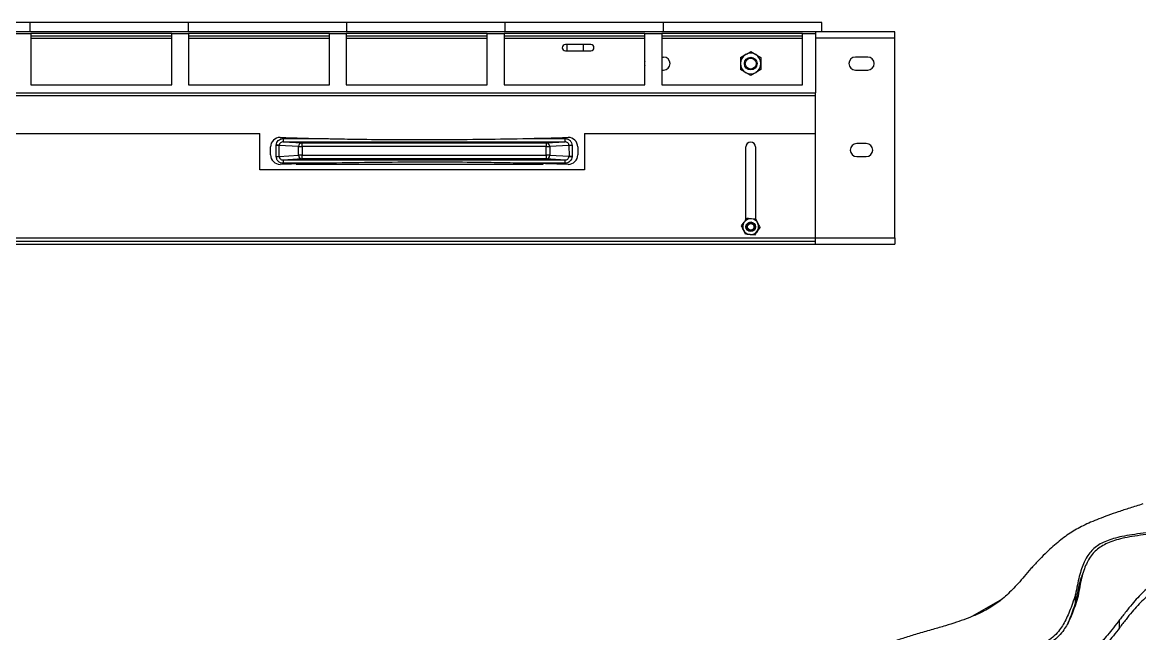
# Model space of a CAD drawing. Header units: millimetres. Extents: x 1364877 to 2662909, y 234189 to 1399913.
# Drawn here: x 1955787 to 1978848, y 310433 to 323041 of the extents above; entities that cross this region are included whole.
import ezdxf

# ---------------------------------------------------------------- set-up
doc = ezdxf.new("R2010")
doc.units = ezdxf.units.MM
doc.header["$LTSCALE"] = 5
doc.header["$MEASUREMENT"] = 0
doc.layers.add('A-CONC-LIN2', color=7, linetype='CONTINUOUS', lineweight=25)

msp = doc.modelspace()

# ---------------------------------------------------------------- linework, layer by layer
at = {"layer": 'A-CONC-LIN2'}
for p, q in [((1955950.9, 322844.5), (1955950.9, 323040.6)), ((1959218.8, 322844.5), (1959218.8, 323040.6)), ((1962486.8, 322844.5), (1962486.8, 323040.6)), ((1965754.7, 322844.5), (1965754.7, 323040.6)), ((1969022.6, 322844.5), (1969022.6, 323040.6)), ((1972290.5, 322844.5), (1972290.5, 323040.6)), ((1955617.6, 322813.9), (1955964, 322813.9)), ((1955964, 322813.9), (1955964, 321752.2)), ((1958872.4, 322813.9), (1955964, 322813.9)), ((1955964, 322763.9), (1958872.4, 322763.9)), ((1955964, 322713.8), (1958872.4, 322713.8)), ((1958872.4, 321752.2), (1958872.4, 322813.9)), ((1958872.4, 322813.9), (1959218.8, 322813.9)), ((1959218.8, 322813.9), (1959218.8, 321752.2)), ((1962127.3, 322813.9), (1959218.8, 322813.9)), ((1959218.8, 322763.9), (1962127.3, 322763.9)), ((1959218.8, 322713.8), (1962127.3, 322713.8)), ((1962127.3, 321752.2), (1962127.3, 322813.9)), ((1962127.3, 322813.9), (1962473.7, 322813.9)), ((1962473.7, 322813.9), (1962473.7, 321752.2)), ((1965382.1, 322813.9), (1962473.7, 322813.9)), ((1962473.7, 322763.9), (1965382.1, 322763.9)), ((1962473.7, 322713.8), (1965382.1, 322713.8)), ((1965382.1, 321752.2), (1965382.1, 322813.9)), ((1965382.1, 322813.9), (1965728.5, 322813.9)), ((1965728.5, 322813.9), (1965728.5, 321752.2)), ((1968637, 322813.9), (1965728.5, 322813.9)), ((1965728.5, 322763.9), (1968637, 322763.9)), ((1965728.5, 322713.8), (1968637, 322713.8)), ((1968637, 321752.2), (1968637, 322813.9)), ((1968637, 322813.9), (1968983.4, 322813.9)), ((1968983.4, 322813.9), (1968983.4, 321752.2)), ((1971891.8, 322813.9), (1968983.4, 322813.9)), ((1968983.4, 322763.9), (1971891.8, 322763.9)), ((1968983.4, 322713.8), (1971891.8, 322713.8)), ((1971891.8, 321752.2), (1971891.8, 322813.9)), ((1971891.8, 322813.9), (1972159.8, 322813.9)), ((1972159.8, 322844.5), (1972159.8, 322813.9)), ((1972159.8, 322813.9), (1972159.8, 321584.2)), ((1973793.8, 322713.8), (1972159.8, 322713.8)), ((1973793.8, 322844.5), (1972296.2, 322844.5)), ((1973793.8, 322713.8), (1973793.8, 322844.5)), ((1973793.8, 318596.2), (1973793.8, 322713.8)), ((1967519.4, 322583.1), (1966996.5, 322583.1)), ((1966996.5, 322452.4), (1967519.4, 322452.4)), ((1967022.6, 322583.1), (1967022.6, 322452.4)), ((1967369, 322452.4), (1967369, 322583.1)), ((1970820, 322436.2), (1970926.2, 322374.9)), ((1968983.4, 322324.9), (1969022.6, 322324.9)), ((1970607.5, 322313.6), (1970713.8, 322374.9)), ((1973235, 322324.9), (1972980.1, 322324.9)), ((1968983.4, 322057), (1969022.6, 322057)), ((1970820, 321945.7), (1970713.8, 322007)), ((1971032.4, 322068.3), (1970926.2, 322007)), ((1972980.1, 322057), (1973235, 322057)), ((1955964, 321752.2), (1958872.4, 321752.2)), ((1959218.8, 321752.2), (1962127.3, 321752.2)), ((1962473.7, 321752.2), (1965382.1, 321752.2)), ((1965728.5, 321752.2), (1968637, 321752.2)), ((1968983.4, 321752.2), (1971891.8, 321752.2)), ((1893860.3, 321584.2), (1972159.8, 321584.2)), ((1893860.3, 321534.1), (1972159.8, 321534.1)), ((1972159.8, 321534.1), (1972159.8, 321584.2)), ((1972159.8, 320751), (1972159.8, 321534.1)), ((1947781.1, 320751), (1960689.4, 320751)), ((1960689.4, 319999.4), (1960689.4, 320751)), ((1961108.9, 320666.9), (1961105.9, 320666.9)), ((1961169, 320643), (1962043.3, 320643.1)), ((1961169, 320577.7), (1966990.5, 320578.2)), ((1961169, 320577.7), (1961563.3, 320556)), ((1961563.3, 320556), (1966596.1, 320556.4)), ((1966116.1, 320643.5), (1966990.5, 320643.5)), ((1966596.1, 320556.4), (1966990.5, 320578.2)), ((1967050.6, 320667.4), (1967053.5, 320667.4)), ((1967388.6, 320751), (1967388.6, 319999.4)), ((1967388.6, 320751), (1972159.8, 320751)), ((1972159.8, 318594.2), (1972159.8, 320751)), ((1960909.9, 320307.4), (1960909.9, 320470.8)), ((1961025.3, 320501.1), (1961025.5, 320508.8)), ((1961025.3, 320277.2), (1961025.3, 320501.1)), ((1961089.8, 320501.1), (1961089.9, 320505.2)), ((1961487.5, 320479.2), (1961089.8, 320501.1)), ((1961089.8, 320277.2), (1961089.8, 320501.1)), ((1961487.5, 320299.1), (1961487.5, 320479.2)), ((1966596.1, 320479.6), (1961563.3, 320479.2)), ((1961563.3, 320479.2), (1961563.4, 320299.1)), ((1966596.2, 320299.6), (1966596.1, 320479.6)), ((1967069.6, 320501.6), (1966672, 320479.6)), ((1966672, 320479.6), (1966672, 320299.6)), ((1967069.6, 320501.6), (1967069.7, 320277.7)), ((1967134.2, 320501.6), (1967134.2, 320277.7)), ((1967249.6, 320471.4), (1967249.6, 320308)), ((1970718.7, 318965.2), (1970718.7, 320470)), ((1970921.3, 320470), (1970921.3, 318980.2)), ((1973205.5, 320540.6), (1973009.5, 320540.6)), ((1961089.8, 320277.2), (1961487.5, 320299.1)), ((1961106, 320111.4), (1961108.9, 320111.4)), ((1961563.4, 320222.4), (1961169, 320200.6)), ((1966990.5, 320201.1), (1961169, 320200.6)), ((1962043.4, 320135.3), (1961169, 320135.2)), ((1961441, 320120.9), (1961441, 320115.8)), ((1961441, 320115.8), (1966539, 320115.8)), ((1961563.4, 320299.1), (1966596.2, 320299.6)), ((1966596.2, 320222.8), (1961563.4, 320222.4)), ((1966990.5, 320135.7), (1966116.2, 320135.7)), ((1966539, 320115.8), (1966539, 320126)), ((1966990.5, 320201.1), (1966596.2, 320222.8)), ((1966672, 320299.6), (1967069.7, 320277.7)), ((1967050.6, 320111.9), (1967053.6, 320111.9)), ((1967069.6, 320273.5), (1967069.7, 320277.7)), ((1967134.2, 320277.7), (1967134, 320270)), ((1973009.5, 320272.7), (1973205.5, 320272.7)), ((1967388.6, 319999.4), (1960689.4, 319999.4)), ((1970928.1, 318979.6), (1970968, 318894.1)), ((1970632, 318841.3), (1970686.1, 318918.6)), ((1970711.8, 318670.4), (1970671.9, 318755.9)), ((1971007.9, 318808.6), (1970953.9, 318731.3)), ((1893860.3, 318594.2), (1972159.8, 318594.2)), ((1893860.3, 318528.9), (1972159.8, 318528.9)), ((1972159.8, 318596.2), (1973793.8, 318596.2)), ((1972159.8, 318528.9), (1972159.8, 318594.2)), ((1972159.8, 318463.5), (1972159.8, 318528.9)), ((1973793.8, 318596.2), (1973793.8, 318465.5)), ((1893860.3, 318463.5), (1972159.8, 318463.5)), ((1972159.8, 318465.5), (1973793.8, 318465.5)), ((1976006.9, 311144.2), (1975381.9, 310783.4)), ((1977524.6, 311079.3), (1977524.6, 311239.4)), ((1977589.6, 311273.9), (1977558.2, 311255.7)), ((1977501.4, 311009.5), (1977517.9, 311019)), ((1977535.4, 311073.3), (1977519.4, 311064.1)), ((1978434.2, 310554.2), (1978434.2, 310714.3))]:
    msp.add_line(p, q, dxfattribs=at)
for points in [[(1961169, 320643), (1961169, 320630.4), (1961169, 320618.2), (1961169, 320606.9), (1961169, 320597), (1961169, 320588.9), (1961169, 320582.8), (1961169, 320579), (1961169, 320577.7)], [(1961563.3, 320479.2), (1961563.3, 320494.1), (1961563.3, 320508.4), (1961563.3, 320521.7), (1961563.3, 320533.3), (1961563.3, 320542.8), (1961563.3, 320550), (1961563.3, 320554.4), (1961563.3, 320556)], [(1966596.1, 320556.4), (1966596.1, 320554.8), (1966596.1, 320550.4), (1966596.1, 320543.3), (1966596.1, 320533.7), (1966596.1, 320522.1), (1966596.1, 320508.9), (1966596.1, 320494.5), (1966596.1, 320479.6)], [(1966990.5, 320578.2), (1966990.5, 320579.5), (1966990.5, 320583.3), (1966990.5, 320589.4), (1966990.5, 320597.5), (1966990.5, 320607.4), (1966990.5, 320618.7), (1966990.5, 320630.9), (1966990.5, 320643.5)], [(1961089.8, 320501.1), (1961087, 320501.1), (1961082.3, 320501.1), (1961075.8, 320501.1), (1961067.7, 320501.1), (1961058.3, 320501.1), (1961047.9, 320501.1), (1961036.8, 320501.1), (1961025.3, 320501.1)], [(1961089.9, 320505.2), (1961087.1, 320505.4), (1961082.4, 320505.7), (1961075.9, 320506), (1961067.9, 320506.5), (1961058.5, 320507), (1961048.1, 320507.5), (1961037, 320508.2), (1961025.5, 320508.8)], [(1961487.5, 320479.2), (1961490.8, 320479.2), (1961496.3, 320479.2), (1961504, 320479.2), (1961513.5, 320479.2), (1961524.5, 320479.2), (1961536.8, 320479.2), (1961549.8, 320479.2), (1961563.3, 320479.2)], [(1966596.1, 320479.6), (1966609.6, 320479.6), (1966622.7, 320479.6), (1966635, 320479.6), (1966646, 320479.6), (1966655.5, 320479.6), (1966663.1, 320479.6), (1966668.7, 320479.6), (1966672, 320479.6)], [(1967134.2, 320501.6), (1967122.7, 320501.6), (1967111.6, 320501.6), (1967101.2, 320501.6), (1967091.8, 320501.6), (1967083.7, 320501.6), (1967077.2, 320501.6), (1967072.5, 320501.6), (1967069.6, 320501.6)], [(1961025.3, 320277.2), (1961036.8, 320277.2), (1961047.9, 320277.2), (1961058.3, 320277.2), (1961067.7, 320277.2), (1961075.8, 320277.2), (1961082.3, 320277.2), (1961087, 320277.2), (1961089.8, 320277.2)], [(1961169, 320200.6), (1961169, 320199.2), (1961169, 320195.4), (1961169, 320189.4), (1961169, 320181.2), (1961169, 320171.4), (1961169, 320160.1), (1961169, 320147.9), (1961169, 320135.2)], [(1961563.4, 320299.1), (1961549.9, 320299.1), (1961536.8, 320299.1), (1961524.5, 320299.1), (1961513.5, 320299.1), (1961504, 320299.1), (1961496.4, 320299.1), (1961490.8, 320299.1), (1961487.5, 320299.1)], [(1961563.4, 320222.4), (1961563.4, 320223.9), (1961563.4, 320228.4), (1961563.4, 320235.5), (1961563.4, 320245.1), (1961563.4, 320256.7), (1961563.4, 320269.9), (1961563.4, 320284.2), (1961563.4, 320299.1)], [(1966672, 320299.6), (1966668.7, 320299.6), (1966663.2, 320299.6), (1966655.5, 320299.6), (1966646, 320299.6), (1966635, 320299.6), (1966622.7, 320299.6), (1966609.7, 320299.6), (1966596.2, 320299.6)], [(1966596.2, 320299.6), (1966596.2, 320284.7), (1966596.2, 320270.4), (1966596.2, 320257.1), (1966596.2, 320245.5), (1966596.2, 320236), (1966596.2, 320228.8), (1966596.2, 320224.4), (1966596.2, 320222.8)], [(1966990.5, 320135.7), (1966990.5, 320148.4), (1966990.5, 320160.6), (1966990.5, 320171.9), (1966990.5, 320181.8), (1966990.5, 320189.9), (1966990.5, 320196), (1966990.5, 320199.7), (1966990.5, 320201.1)], [(1967069.6, 320273.5), (1967072.4, 320273.4), (1967077.1, 320273.1), (1967083.6, 320272.8), (1967091.6, 320272.3), (1967101, 320271.8), (1967111.4, 320271.2), (1967122.5, 320270.6), (1967134, 320270)], [(1967069.7, 320277.7), (1967072.5, 320277.7), (1967077.2, 320277.7), (1967083.7, 320277.7), (1967091.8, 320277.7), (1967101.2, 320277.7), (1967111.6, 320277.7), (1967122.7, 320277.7), (1967134.2, 320277.7)]]:
    msp.add_lwpolyline(points, dxfattribs=at)
for centre, radius in [((1970820, 322190.9), 130.7), ((1970820, 322190.9), 112.6), ((1970820, 318825), 98), ((1970820, 318825), 81.7), ((1970820, 318825), 67.2)]:
    msp.add_circle(centre, radius, dxfattribs=at)
for centre, radius, start, end in [((1966996.5, 322517.7), 65.4, 90, 270), ((1967519.4, 322517.7), 65.4, 270, 90), ((1970820, 322190.9), 212.4, 60, 120), ((1968761.2, 322190.9), 134, 157.94583, 202.05417), ((1969022.6, 322190.9), 134, 270, 90), ((1970820, 322190.9), 212.4, 120, 180), ((1970820, 322190.9), 212.4, 180, 240), ((1970820, 322190.9), 212.4, 0, 60), ((1970820, 322190.9), 212.4, 300, 0), ((1972980.1, 322190.9), 134, 90, 270), ((1973235, 322190.9), 134, 270, 90), ((1970820, 322190.9), 212.4, 240, 300), ((1961105.9, 320470.8), 196.1, 90.00505, 180.00505), ((1964071.1, 418659.9), 98037.7, 268.268548, 268.814839), ((1961563.9, 320479.5), 76.4, 90.45212, 180.26566), ((1964071.1, 418659.9), 98037.7, 271.195262, 271.741552), ((1966595.5, 320480), 76.4, 359.74572, 89.55679), ((1967053.6, 320471.4), 196.1, 0.00505, 90.00505), ((1970820, 320470), 101.3, 90, 180), ((1970820, 320470), 101.3, 0, 90), ((1973009.5, 320406.7), 134, 90, 270), ((1973205.5, 320406.7), 134, 270, 90), ((1961105.9, 320307.4), 196.1, 180.00505, 270.00505), ((1964088.4, 222118.9), 98037.7, 91.195262, 91.741552), ((1961564, 320298.8), 76.4, 179.74438, 269.55794), ((1964088.4, 222118.9), 98037.7, 88.268548, 88.814839), ((1966595.6, 320299.2), 76.4, 270.45272, 0.26506), ((1967053.6, 320308), 196.1, 270.00505, 0.00505), ((1970820, 318825), 163.4, 85.02813, 145.02813), ((1970820, 318825), 163.4, 25.02813, 85.02813), ((1970820, 318825), 163.4, 145.02813, 205.02813), ((1970820, 318825), 163.4, 205.02813, 265.02813), ((1970820, 318825), 163.4, 265.02813, 325.02813), ((1970820, 318825), 163.4, 325.02813, 25.02813)]:
    msp.add_arc(centre, radius, start, end, dxfattribs=at)
for points, knots in [([(1955950.9, 323040.6), (1955853.4, 323040.6), (1955668.8, 323040.6), (1955403.6, 323040.6), (1955162.6, 323040.6), (1954940.9, 323040.6), (1954733.7, 323040.6), (1954536.4, 323040.6), (1954344.2, 323040.6), (1954149.6, 323040.6), (1953947.4, 323040.6), (1953732.8, 323040.6), (1953503.3, 323040.6), (1953253.3, 323040.6), (1952977.3, 323040.6), (1952784.8, 323040.6), (1952683, 323040.6)], [0, 0, 0, 0, 0.0921823, 0.1746803, 0.2488505, 0.3161125, 0.3779754, 0.4360568, 0.4920808, 0.5478451, 0.6079534, 0.6717683, 0.7411788, 0.8179381, 0.9036905, 1, 1, 1, 1]), ([(1959218.8, 323040.6), (1959121.4, 323040.6), (1958936.7, 323040.6), (1958671.6, 323040.6), (1958430.6, 323040.6), (1958208.9, 323040.6), (1958001.7, 323040.6), (1957804.4, 323040.6), (1957612.2, 323040.6), (1957417.5, 323040.6), (1957215.3, 323040.6), (1957000.7, 323040.6), (1956771.1, 323040.6), (1956521.2, 323040.6), (1956245.2, 323040.6), (1956052.7, 323040.6), (1955950.9, 323040.6)], [0, 0, 0, 0, 0.0922869, 0.1748544, 0.249055, 0.3163081, 0.3781245, 0.4361293, 0.4920598, 0.5477287, 0.6077537, 0.6715195, 0.740923, 0.8177234, 0.9035623, 1, 1, 1, 1]), ([(1962486.8, 323040.6), (1962389.3, 323040.6), (1962204.6, 323040.6), (1961939.4, 323040.6), (1961698.4, 323040.6), (1961476.7, 323040.6), (1961269.6, 323040.6), (1961072.2, 323040.6), (1960880.1, 323040.6), (1960685.4, 323040.6), (1960483.3, 323040.6), (1960268.7, 323040.6), (1960039.1, 323040.6), (1959789.2, 323040.6), (1959513.2, 323040.6), (1959320.7, 323040.6), (1959218.8, 323040.6)], [0, 0, 0, 0, 0.0921911, 0.1746947, 0.2488672, 0.3161282, 0.3779866, 0.4360613, 0.4920774, 0.5478335, 0.6079344, 0.6717457, 0.7411553, 0.8179187, 0.903679, 1, 1, 1, 1]), ([(1965754.7, 323040.6), (1965657.2, 323040.6), (1965472.6, 323040.6), (1965207.4, 323040.6), (1964966.4, 323040.6), (1964744.7, 323040.6), (1964537.6, 323040.6), (1964340.2, 323040.6), (1964148, 323040.6), (1963953.3, 323040.6), (1963751.2, 323040.6), (1963536.5, 323040.6), (1963307, 323040.6), (1963057, 323040.6), (1962781.1, 323040.6), (1962588.6, 323040.6), (1962486.8, 323040.6)], [0, 0, 0, 0, 0.0922793, 0.1748421, 0.2490413, 0.316295, 0.3781152, 0.4361259, 0.4920632, 0.5477393, 0.6077707, 0.6715398, 0.7409438, 0.8177405, 0.9035725, 1, 1, 1, 1]), ([(1969022.6, 323040.6), (1968925.1, 323040.6), (1968740.5, 323040.6), (1968475.3, 323040.6), (1968234.3, 323040.6), (1968012.6, 323040.6), (1967805.4, 323040.6), (1967608.1, 323040.6), (1967415.9, 323040.6), (1967221.3, 323040.6), (1967019.1, 323040.6), (1966804.5, 323040.6), (1966575, 323040.6), (1966325, 323040.6), (1966049, 323040.6), (1965856.5, 323040.6), (1965754.7, 323040.6)], [0, 0, 0, 0, 0.0921973, 0.1747047, 0.2488789, 0.3161389, 0.3779945, 0.4360641, 0.4920742, 0.5478244, 0.6079203, 0.6717283, 0.741138, 0.8179043, 0.9036704, 1, 1, 1, 1]), ([(1972290.5, 323040.6), (1972193.1, 323040.6), (1972008.4, 323040.6), (1971743.2, 323040.6), (1971502.3, 323040.6), (1971280.6, 323040.6), (1971073.4, 323040.6), (1970876, 323040.6), (1970683.9, 323040.6), (1970489.2, 323040.6), (1970287, 323040.6), (1970072.4, 323040.6), (1969842.9, 323040.6), (1969592.9, 323040.6), (1969316.9, 323040.6), (1969124.4, 323040.6), (1969022.6, 323040.6)], [0, 0, 0, 0, 0.0922744, 0.1748337, 0.2490316, 0.3162863, 0.378109, 0.4361238, 0.4920663, 0.5477476, 0.6077832, 0.6715548, 0.7409588, 0.8177531, 0.9035799, 1, 1, 1, 1]), ([(1955950.9, 322844.5), (1955853.4, 322844.5), (1955668.8, 322844.5), (1955403.6, 322844.5), (1955162.6, 322844.5), (1954940.9, 322844.5), (1954733.7, 322844.5), (1954536.4, 322844.5), (1954344.2, 322844.5), (1954149.6, 322844.5), (1953947.4, 322844.5), (1953732.8, 322844.5), (1953503.3, 322844.5), (1953253.3, 322844.5), (1952977.3, 322844.5), (1952784.8, 322844.5), (1952683, 322844.5)], [0, 0, 0, 0, 0.0921823, 0.1746803, 0.2488505, 0.3161125, 0.3779754, 0.4360568, 0.4920808, 0.5478451, 0.6079534, 0.6717683, 0.7411788, 0.8179381, 0.9036905, 1, 1, 1, 1]), ([(1959218.8, 322844.5), (1959121.4, 322844.5), (1958936.7, 322844.5), (1958671.6, 322844.5), (1958430.6, 322844.5), (1958208.9, 322844.5), (1958001.7, 322844.5), (1957804.4, 322844.5), (1957612.2, 322844.5), (1957417.5, 322844.5), (1957215.3, 322844.5), (1957000.7, 322844.5), (1956771.1, 322844.5), (1956521.2, 322844.5), (1956245.2, 322844.5), (1956052.7, 322844.5), (1955950.9, 322844.5)], [0, 0, 0, 0, 0.0922869, 0.1748544, 0.249055, 0.3163081, 0.3781245, 0.4361293, 0.4920598, 0.5477287, 0.6077537, 0.6715195, 0.740923, 0.8177234, 0.9035623, 1, 1, 1, 1]), ([(1962486.8, 322844.5), (1962389.3, 322844.5), (1962204.6, 322844.5), (1961939.4, 322844.5), (1961698.4, 322844.5), (1961476.7, 322844.5), (1961269.6, 322844.5), (1961072.2, 322844.5), (1960880.1, 322844.5), (1960685.4, 322844.5), (1960483.3, 322844.5), (1960268.7, 322844.5), (1960039.1, 322844.5), (1959789.2, 322844.5), (1959513.2, 322844.5), (1959320.7, 322844.5), (1959218.8, 322844.5)], [0, 0, 0, 0, 0.0921911, 0.1746947, 0.2488672, 0.3161282, 0.3779866, 0.4360613, 0.4920774, 0.5478335, 0.6079344, 0.6717457, 0.7411553, 0.8179187, 0.903679, 1, 1, 1, 1]), ([(1965754.7, 322844.5), (1965657.2, 322844.5), (1965472.6, 322844.5), (1965207.4, 322844.5), (1964966.4, 322844.5), (1964744.7, 322844.5), (1964537.6, 322844.5), (1964340.2, 322844.5), (1964148, 322844.5), (1963953.3, 322844.5), (1963751.2, 322844.5), (1963536.5, 322844.5), (1963307, 322844.5), (1963057, 322844.5), (1962781.1, 322844.5), (1962588.6, 322844.5), (1962486.8, 322844.5)], [0, 0, 0, 0, 0.0922793, 0.1748421, 0.2490413, 0.316295, 0.3781152, 0.4361259, 0.4920632, 0.5477393, 0.6077707, 0.6715398, 0.7409438, 0.8177405, 0.9035725, 1, 1, 1, 1]), ([(1969022.6, 322844.5), (1968925.1, 322844.5), (1968740.5, 322844.5), (1968475.3, 322844.5), (1968234.3, 322844.5), (1968012.6, 322844.5), (1967805.4, 322844.5), (1967608.1, 322844.5), (1967415.9, 322844.5), (1967221.3, 322844.5), (1967019.1, 322844.5), (1966804.5, 322844.5), (1966575, 322844.5), (1966325, 322844.5), (1966049, 322844.5), (1965856.5, 322844.5), (1965754.7, 322844.5)], [0, 0, 0, 0, 0.0921973, 0.1747047, 0.2488789, 0.3161389, 0.3779945, 0.4360641, 0.4920742, 0.5478244, 0.6079203, 0.6717283, 0.741138, 0.8179043, 0.9036704, 1, 1, 1, 1]), ([(1972290.5, 322844.5), (1972193.1, 322844.5), (1972008.4, 322844.5), (1971743.2, 322844.5), (1971502.3, 322844.5), (1971280.6, 322844.5), (1971073.4, 322844.5), (1970876, 322844.5), (1970683.9, 322844.5), (1970489.2, 322844.5), (1970287, 322844.5), (1970072.4, 322844.5), (1969842.9, 322844.5), (1969592.9, 322844.5), (1969316.9, 322844.5), (1969124.4, 322844.5), (1969022.6, 322844.5)], [0, 0, 0, 0, 0.0922744, 0.1748337, 0.2490316, 0.3162863, 0.378109, 0.4361238, 0.4920663, 0.5477476, 0.6077832, 0.6715548, 0.7409588, 0.8177531, 0.9035799, 1, 1, 1, 1]), ([(1970713.8, 322374.9), (1970716.3, 322376.4), (1970752.1, 322397.1), (1970787.3, 322417.3), (1970820, 322436.2)], [0, 0, 0, 0, 0.0702152, 1, 1, 1, 1]), ([(1970607.5, 322313.6), (1970607.5, 322303.3), (1970607.5, 322263.3), (1970607.5, 322221.8), (1970607.5, 322190.9)], [0, 0, 0, 0, 0.2575513, 1, 1, 1, 1]), ([(1970607.5, 322190.9), (1970607.5, 322179.8), (1970607.5, 322138.3), (1970607.5, 322097.9), (1970607.5, 322068.3)], [0, 0, 0, 0, 0.2686338, 1, 1, 1, 1]), ([(1970926.2, 322374.9), (1970928.7, 322373.4), (1970964.6, 322352.7), (1970999.7, 322332.4), (1971032.4, 322313.6)], [0, 0, 0, 0, 0.0702149, 1, 1, 1, 1]), ([(1971032.4, 322313.6), (1971032.4, 322303.3), (1971032.4, 322263.3), (1971032.4, 322221.8), (1971032.4, 322190.9)], [0, 0, 0, 0, 0.2575513, 1, 1, 1, 1]), ([(1971032.4, 322190.9), (1971032.4, 322179.8), (1971032.4, 322138.3), (1971032.4, 322097.9), (1971032.4, 322068.3)], [0, 0, 0, 0, 0.2686338, 1, 1, 1, 1]), ([(1970713.8, 322007), (1970711.2, 322008.4), (1970675.4, 322029.1), (1970640.2, 322049.4), (1970607.5, 322068.3)], [0, 0, 0, 0, 0.0702149, 1, 1, 1, 1]), ([(1970926.2, 322007), (1970923.6, 322005.5), (1970887.8, 321984.8), (1970852.6, 321964.5), (1970820, 321945.7)], [0, 0, 0, 0, 0.0702151, 1, 1, 1, 1]), ([(1961025.5, 320508.8), (1961028.5, 320526.6), (1961034.5, 320562.4), (1961068.1, 320606.5), (1961114.5, 320637.1), (1961150.8, 320641.1), (1961169, 320643)], [0, 0, 0, 0, 0.2486141, 0.4980202, 0.7485702, 1, 1, 1, 1]), ([(1961169, 320577.7), (1961159, 320576.6), (1961139.1, 320574.5), (1961113.3, 320558), (1961094.8, 320534), (1961091.5, 320514.6), (1961089.9, 320505.2)], [0, 0, 0, 0, 0.2547439, 0.5066068, 0.7607846, 1, 1, 1, 1]), ([(1962043.3, 320643.1), (1962086.9, 320642.2), (1962304.7, 320637.8), (1963050.5, 320625.6), (1964364.6, 320616.2), (1965504.4, 320634), (1966116.1, 320643.5)], [0, 0, 0, 0, 0.0320931, 0.1604659, 0.5493591, 1, 1, 1, 1]), ([(1966990.5, 320643.5), (1967009.3, 320641.4), (1967046.9, 320637.2), (1967094.4, 320604.4), (1967127.7, 320557.5), (1967132, 320520.2), (1967134.2, 320501.6)], [0, 0, 0, 0, 0.2514701, 0.5020167, 0.7513817, 1, 1, 1, 1]), ([(1967069.6, 320501.6), (1967069.4, 320506.6), (1967068.8, 320516.6), (1967062.5, 320536), (1967047.8, 320557.3), (1967021.4, 320574.8), (1967000.8, 320577.1), (1966990.5, 320578.2)], [0, 0, 0, 0, 0.1224528, 0.2463494, 0.4939268, 0.7454402, 1, 1, 1, 1]), ([(1961169, 320135.2), (1961150.2, 320137.4), (1961112.6, 320141.6), (1961065.1, 320174.3), (1961031.8, 320221.3), (1961027.5, 320258.6), (1961025.3, 320277.2)], [0, 0, 0, 0, 0.2514732, 0.5020188, 0.7513826, 1, 1, 1, 1]), ([(1961089.8, 320277.2), (1961090.1, 320272.2), (1961090.7, 320262.1), (1961097, 320242.8), (1961111.7, 320221.5), (1961138.1, 320204), (1961158.7, 320201.7), (1961169, 320200.6)], [0, 0, 0, 0, 0.1224528, 0.2463464, 0.4939224, 0.7454343, 1, 1, 1, 1]), ([(1966116.2, 320135.7), (1966072.6, 320136.6), (1965854.8, 320141), (1965109, 320153.2), (1963794.9, 320162.6), (1962655.1, 320144.8), (1962043.4, 320135.3)], [0, 0, 0, 0, 0.0320931, 0.1604661, 0.5493593, 1, 1, 1, 1]), ([(1966990.5, 320201.1), (1967000.5, 320202.2), (1967020.4, 320204.2), (1967046.2, 320220.8), (1967064.7, 320244.8), (1967068, 320264.1), (1967069.6, 320273.5)], [0, 0, 0, 0, 0.2547451, 0.50660926, 0.7607834, 1, 1, 1, 1]), ([(1967134, 320270), (1967131, 320252.2), (1967125, 320216.4), (1967091.4, 320172.3), (1967045, 320141.7), (1967008.7, 320137.7), (1966990.5, 320135.7)], [0, 0, 0, 0, 0.2486142, 0.4980205, 0.7485745, 1, 1, 1, 1]), ([(1970686.1, 318918.6), (1970687.3, 318920.5), (1970705.6, 318946.6), (1970723.5, 318972.1), (1970740.1, 318995.9)], [0, 0, 0, 0, 0.0701987, 1, 1, 1, 1]), ([(1970834.1, 318987.8), (1970825.6, 318988.5), (1970793.8, 318991.3), (1970762.8, 318994), (1970740.1, 318995.9)], [0, 0, 0, 0, 0.2686362, 1, 1, 1, 1]), ([(1970928.1, 318979.6), (1970920.2, 318980.3), (1970889.6, 318982.9), (1970857.8, 318985.7), (1970834.1, 318987.8)], [0, 0, 0, 0, 0.2575525, 1, 1, 1, 1]), ([(1970671.9, 318755.9), (1970671, 318757.9), (1970657.5, 318786.7), (1970644.3, 318815), (1970632, 318841.3)], [0, 0, 0, 0, 0.0702013, 1, 1, 1, 1]), ([(1970953.9, 318731.3), (1970952.6, 318729.5), (1970934.3, 318703.4), (1970916.4, 318677.8), (1970899.8, 318654)], [0, 0, 0, 0, 0.0701987, 1, 1, 1, 1]), ([(1970968, 318894.1), (1970969, 318892.1), (1970982.4, 318863.2), (1970995.6, 318834.9), (1971007.9, 318808.6)], [0, 0, 0, 0, 0.0702012, 1, 1, 1, 1]), ([(1970805.8, 318662.2), (1970797.3, 318662.9), (1970765.4, 318665.7), (1970734.5, 318668.4), (1970711.8, 318670.4)], [0, 0, 0, 0, 0.2686362, 1, 1, 1, 1]), ([(1970899.8, 318654), (1970891.9, 318654.7), (1970861.3, 318657.4), (1970829.4, 318660.1), (1970805.8, 318662.2)], [0, 0, 0, 0, 0.2575525, 1, 1, 1, 1]), ([(1978911.1, 313107), (1978821.8, 313078.9), (1978652.6, 313025.5), (1978413.3, 312947.1), (1978200.1, 312873.3), (1978009.7, 312802.2), (1977838.8, 312731.8), (1977684.1, 312660.2), (1977542.4, 312585.3), (1977408.4, 312504), (1977279, 312413.9), (1977151, 312312.7), (1977022.3, 312199.6), (1976889.2, 312072.3), (1976747.5, 311928.7), (1976651.2, 311826.8), (1976600.3, 311773)], [0, 0, 0, 0, 0.09117828, 0.17299284, 0.24683389, 0.31413141, 0.37637008, 0.4351019, 0.49194015, 0.54854003, 0.60938893, 0.67367132, 0.74318614, 0.81965378, 0.90472465, 1, 1, 1, 1]), ([(1979835.4, 312573.4), (1979721.2, 312566.3), (1979505.6, 312553), (1979200.7, 312530.2), (1978931.4, 312504.7), (1978695.1, 312474.9), (1978490, 312439.5), (1978313.1, 312396.9), (1978161.7, 312345.6), (1978032.7, 312283.6), (1977923.5, 312209.2), (1977832.6, 312121.1), (1977757.5, 312017.9), (1977695.6, 311898.8), (1977643.8, 311762.2), (1977599.6, 311606.5), (1977559.9, 311430.2), (1977536.8, 311305.4), (1977524.6, 311239.4)], [0, 0, 0, 0, 0.0903777, 0.170797, 0.2420875, 0.3051747, 0.3611434, 0.4104656, 0.4557559, 0.4988914, 0.541971, 0.5880549, 0.6382798, 0.6943069, 0.7574735, 0.8288724, 0.9094362, 1, 1, 1, 1]), ([(1979888.9, 312542.5), (1979776, 312536.2), (1979562.2, 312524.2), (1979259.5, 312502.6), (1978991.1, 312477.6), (1978754.7, 312447.8), (1978548.7, 312411.8), (1978370.4, 312368.3), (1978217.3, 312315.9), (1978086.2, 312252.7), (1977975.1, 312177.2), (1977882.2, 312088), (1977805.5, 311983.9), (1977742.6, 311864.3), (1977690.7, 311727.7), (1977647.4, 311572.5), (1977609.8, 311397.5), (1977589.1, 311273.8), (1977578.1, 311208.5)], [0, 0, 0, 0, 0.0892751, 0.1690019, 0.2399603, 0.3030312, 0.3592583, 0.4090589, 0.4549957, 0.4988719, 0.5426942, 0.5894435, 0.6401604, 0.6964491, 0.7596014, 0.8306694, 0.9105405, 1, 1, 1, 1]), ([(1980744.6, 312048.5), (1980648.7, 312024.3), (1980467.1, 311978.4), (1980210.8, 311909.8), (1979983.5, 311844.3), (1979782, 311779.6), (1979602.9, 311713.9), (1979442.9, 311645.1), (1979299, 311571.3), (1979165.9, 311489.2), (1979040.8, 311396.4), (1978920.6, 311290.5), (1978803.2, 311170.9), (1978684.7, 311035.2), (1978560.8, 310881.4), (1978478, 310772.1), (1978434.2, 310714.3)], [0, 0, 0, 0, 0.0922969, 0.174871, 0.249075, 0.3163269, 0.3781378, 0.4361347, 0.4920555, 0.5477148, 0.6077315, 0.6714925, 0.7408956, 0.8177005, 0.9035486, 1, 1, 1, 1]), ([(1980744.6, 311888.4), (1980648.7, 311864.2), (1980467.1, 311818.3), (1980210.8, 311749.7), (1979983.5, 311684.2), (1979782, 311619.5), (1979602.9, 311553.8), (1979442.9, 311485), (1979299, 311411.2), (1979165.9, 311329.1), (1979040.8, 311236.3), (1978920.6, 311130.4), (1978803.2, 311010.8), (1978684.7, 310875.1), (1978560.8, 310721.3), (1978478, 310612), (1978434.2, 310554.2)], [0, 0, 0, 0, 0.0922969, 0.174871, 0.249075, 0.3163269, 0.3781378, 0.4361347, 0.4920555, 0.5477148, 0.6077315, 0.6714925, 0.7408956, 0.8177005, 0.9035486, 1, 1, 1, 1]), ([(1976600.3, 311773), (1976555.7, 311719.2), (1976471.1, 311617.1), (1976345.5, 311473.1), (1976226.4, 311345.1), (1976110, 311231.3), (1975992.9, 311129.7), (1975871.8, 311038.6), (1975743.2, 310956), (1975601.6, 310879), (1975442.7, 310805.7), (1975262.6, 310734.6), (1975059.8, 310664.2), (1974830.6, 310592.4), (1974571.2, 310516.8), (1974386.9, 310465.9), (1974289.5, 310439)], [0, 0, 0, 0, 0.09182799, 0.17408318, 0.24813532, 0.31540745, 0.37740065, 0.43570943, 0.49201894, 0.54807751, 0.60844598, 0.67242588, 0.74187358, 0.81853269, 0.90404845, 1, 1, 1, 1]), ([(1977690, 311716), (1977675.4, 311680), (1977640, 311593), (1977600, 311446.3), (1977559.8, 311270.1), (1977536.8, 311145.3), (1977524.6, 311079.3)], [0, 0, 0, 0, 0.1721441, 0.4158617, 0.6908636, 1, 1, 1, 1]), ([(1977524.6, 311239.4), (1977504.2, 311178.2), (1977465.6, 311062.4), (1977404.6, 310898.5), (1977342.3, 310753.4), (1977275.8, 310625.5), (1977195.9, 310503.2), (1977094.8, 310387.6), (1976959, 310281.3), (1976806.6, 310201), (1976644.2, 310140.1), (1976473.9, 310091.9), (1976279.1, 310049.4), (1976057.2, 310010.9), (1975805.4, 309974.8), (1975521.1, 309939.5), (1975320.1, 309917.2), (1975213.8, 309905.4)], [0, 0, 0, 0, 0.08848002, 0.16747932, 0.23789885, 0.30072029, 0.35705449, 0.42319035, 0.48398173, 0.54359428, 0.59115525, 0.64236084, 0.69876043, 0.76166501, 0.83219421, 0.91133706, 1, 1, 1, 1]), ([(1977578.1, 311208.5), (1977559.4, 311147.7), (1977523.9, 311032.5), (1977466.1, 310869.4), (1977405.6, 310724.3), (1977339.7, 310595.9), (1977259.4, 310472.7), (1977156.6, 310355.7), (1977018.4, 310247.8), (1976863.5, 310166.2), (1976698.7, 310104.1), (1976526.5, 310055.2), (1976330.3, 310012.5), (1976107.6, 309974.3), (1975855.9, 309939.3), (1975572.7, 309905.9), (1975372.8, 309885.3), (1975267.4, 309874.5)], [0, 0, 0, 0, 0.08737912, 0.16570613, 0.23582088, 0.29865079, 0.35525537, 0.42205269, 0.48372705, 0.5442729, 0.59246731, 0.64415581, 0.70082894, 0.76374405, 0.83396967, 0.91243968, 1, 1, 1, 1]), ([(1977524.6, 311079.3), (1977504.1, 311018.1), (1977465.2, 310902.3), (1977413.2, 310758.6), (1977376.8, 310676.8), (1977364.3, 310648.9)], [0, 0, 0, 0, 0.4246301, 0.8037607, 1, 1, 1, 1]), ([(1978434.2, 310714.3), (1978391.5, 310659.4), (1978310.6, 310555.3), (1978190, 310408.4), (1978074.9, 310278.1), (1977961.7, 310162.4), (1977847, 310059.5), (1977727.4, 309967.5), (1977599.3, 309884.6), (1977457.3, 309807.6), (1977297.1, 309735.1), (1977114.7, 309665.2), (1976908.8, 309596.6), (1976675.5, 309527.2), (1976411.2, 309454.5), (1976223.3, 309405.8), (1976123.9, 309380)], [0, 0, 0, 0, 0.0921713, 0.1746612, 0.248828, 0.3160913, 0.3779597, 0.43605, 0.4920847, 0.5478604, 0.6079776, 0.6717985, 0.7412089, 0.8179638, 0.9037053, 1, 1, 1, 1]), ([(1974289.5, 310439), (1974200.3, 310410.9), (1974031, 310357.6), (1973791.8, 310279.1), (1973578.6, 310205.3), (1973388.2, 310134.3), (1973217.2, 310063.9), (1973062.6, 309992.2), (1972920.9, 309917.4), (1972786.8, 309836.1), (1972657.4, 309746), (1972529.4, 309644.8), (1972400.8, 309531.6), (1972267.7, 309404.3), (1972125.9, 309260.7), (1972029.6, 309158.8), (1971978.7, 309105)], [0, 0, 0, 0, 0.0911778, 0.1729924, 0.2468335, 0.314131, 0.3763703, 0.4351016, 0.4919399, 0.5485398, 0.6093887, 0.6736711, 0.7431866, 0.8196537, 0.9047246, 1, 1, 1, 1]), ([(1978434.2, 310554.2), (1978391.5, 310499.3), (1978310.6, 310395.2), (1978190, 310248.3), (1978074.9, 310118), (1977961.7, 310002.3), (1977847, 309899.4), (1977727.4, 309807.4), (1977599.3, 309724.5), (1977457.3, 309647.5), (1977297.1, 309575), (1977114.7, 309505.1), (1976908.8, 309436.5), (1976675.5, 309367.1), (1976411.2, 309294.4), (1976223.3, 309245.7), (1976123.9, 309219.9)], [0, 0, 0, 0, 0.0921713, 0.1746612, 0.248828, 0.3160913, 0.3779597, 0.43605, 0.4920847, 0.5478604, 0.6079776, 0.6717985, 0.7412089, 0.8179638, 0.9037053, 1, 1, 1, 1])]:
    msp.add_open_spline(points, degree=3, knots=knots, dxfattribs=at)

doc.saveas('drawing.dxf')
